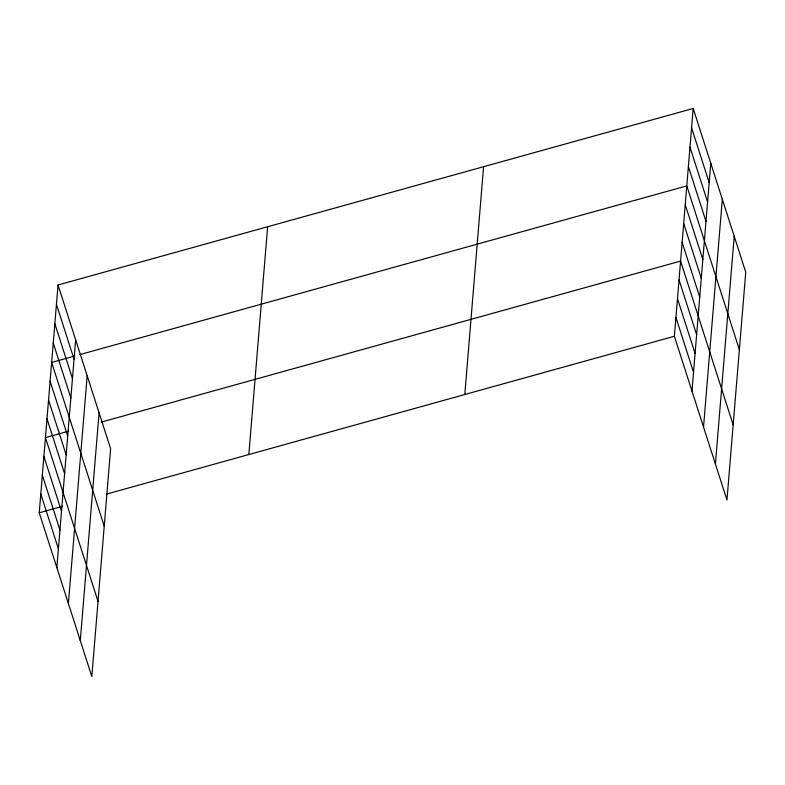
<?xml version="1.0" encoding="UTF-8"?>
<svg xmlns="http://www.w3.org/2000/svg" width="785" height="785" viewBox="0 0 785 785"><rect width="100%" height="100%" fill="white"/><g stroke="black" fill="none" stroke-linecap="round" stroke-linejoin="round"><path stroke-width="1.18" d="M58.041 284.994L110.616 448.735L91.825 676.542L39.25 512.791L58.041 284.994L693.175 108.458L745.75 272.209L726.959 500.006L674.384 336.265L693.175 108.458M56.854 567.614L75.645 339.807M68.393 603.557L87.184 375.76M80.286 640.599L99.077 412.792M248.845 454.535L267.636 226.737M464.789 394.521L483.58 166.714M691.977 391.077L710.778 163.28M703.527 427.03L722.318 199.223M715.41 464.063L734.211 236.256M74.938 355.968L51.653 362.444L104.228 526.195M79.599 354.673L686.787 185.908L739.362 349.659M68.737 431.142L45.451 437.618L98.027 601.369M101.343 422.085L680.585 261.091L733.161 424.832M39.25 512.791L62.535 506.325M106.789 494.02L674.384 336.265M691.575 127.818L709.179 182.64M689.986 147.188L707.579 202M688.386 166.548L705.98 221.37M685.236 204.708L702.84 259.521M683.686 223.499L701.29 278.322M682.136 242.29L699.739 297.113M679.035 279.882L696.638 334.704M677.484 298.673L695.088 353.495M675.934 317.464L693.538 372.286M56.451 304.354L74.045 359.177M54.852 323.714L72.446 378.537M53.252 343.084L70.856 397.897M50.103 381.235L67.706 436.058M48.552 400.036L66.156 454.849M47.002 418.827L64.606 473.649M43.901 456.409L61.505 511.231M42.351 475.21L59.954 530.022M40.8 494L58.404 548.823"/></g></svg>
